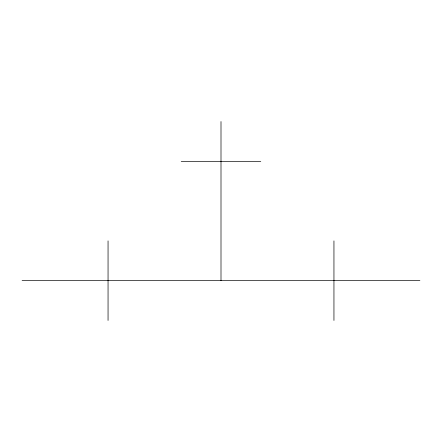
<?xml version="1.0" encoding="UTF-8"?>
<svg xmlns="http://www.w3.org/2000/svg" width="442" height="442" viewBox="0 0 442 442"><rect width="100%" height="100%" fill="white"/><g stroke="black" fill="none" stroke-linecap="round" stroke-linejoin="round"><path stroke-width="0.66" d="M181.22 161.33L260.78 161.33M22.1 280.67L419.9 280.67M333.948 240.89L333.948 320.45M221 121.55L221 280.67M108.052 240.89L108.052 320.45"/></g></svg>
